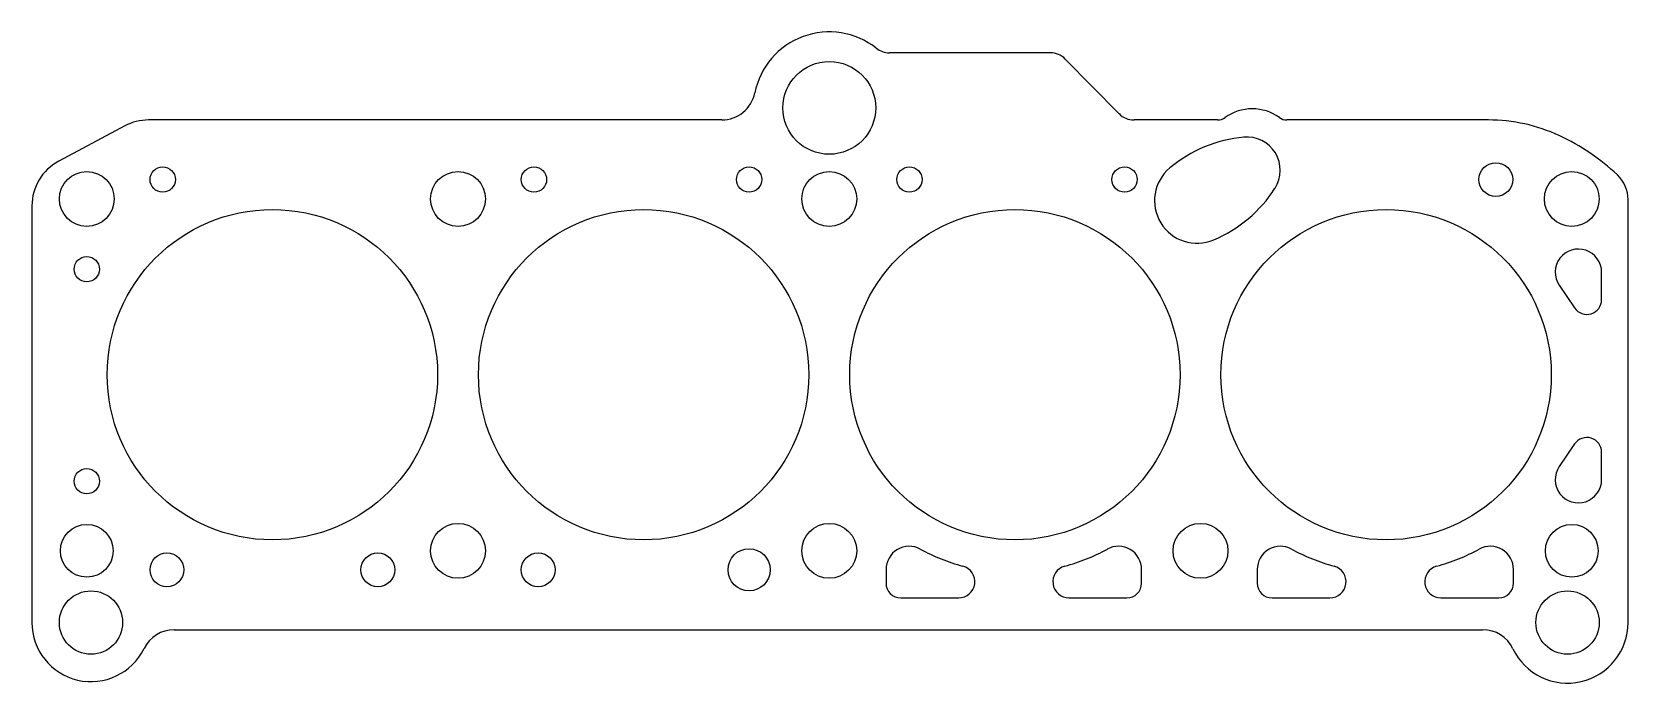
# Model space of a CAD drawing. Header units: millimetres. Extents: x 0 to 378, y 0 to 154.
import ezdxf

# ---------------------------------------------------------------- set-up
doc = ezdxf.new("R2010")
doc.units = ezdxf.units.MM

msp = doc.modelspace()

# ---------------------------------------------------------------- linework, layer by layer
at = {"color": 7, "linetype": 'Continuous', "lineweight": 25}
for p, q in [((241.39, 149.06), (203.25, 149.06)), ((257.68, 134.62), (244.95, 147.56)), ((163.51, 133.13), (27.65, 133.13)), ((281.06, 133.13), (261.25, 133.13)), ((345.23, 133.13), (297.46, 133.13)), ((21.99, 131.71), (6.34, 123.34)), ((378.35, 14), (378.35, 114.27)), ((0, 112.76), (0, 14)), ((372.08, 90.54), (372.08, 97.04)), ((362.03, 93.95), (365.68, 88.57)), ((365.68, 56.33), (362.03, 50.95)), ((372.08, 47.86), (372.08, 54.36)), ((202.45, 26.57), (202.45, 23.34)), ((263.04, 23.34), (263.04, 26.57)), ((290.45, 26.57), (290.45, 23.34)), ((351.19, 23.34), (351.19, 26.57)), ((205.95, 19.84), (219.68, 19.84)), ((245.82, 19.84), (259.54, 19.84)), ((293.95, 19.84), (307.68, 19.84)), ((333.97, 19.84), (347.69, 19.84)), ((33.75, 12.31), (343.86, 12.31))]:
    msp.add_line(p, q, dxfattribs=at)
for centre, radius in [((189, 136), 11), ((31, 119), 3), ((119, 119), 3), ((170, 119), 3), ((208, 119), 3), ((259, 119), 3), ((347, 119), 4), ((13, 114.4), 6.5), ((101, 114.4), 6.5), ((189, 114.4), 6.5), ((365, 114.4), 6.5), ((57, 72.75), 39.15), ((145, 72.75), 39.15), ((233, 72.75), 39.15), ((321, 72.75), 39.15), ((13, 97.75), 3), ((13, 47.5), 3), ((13, 31), 6.25), ((101, 31), 6.5), ((189, 31), 6.5), ((277, 31), 6.5), ((365, 31), 6.25), ((32, 26.5), 4), ((82, 26.5), 4), ((120, 26.5), 4), ((170, 26.5), 5), ((14, 14), 7.5), ((364, 14), 7.5)]:
    msp.add_circle(centre, radius, dxfattribs=at)
for centre, radius, start, end in [((189, 136), 18, 51.7296, 168.628), ((203.25, 154.06), 5, 231.7296, 270), ((241.39, 144.06), 5, 44.5284, 90), ((163.51, 141.13), 8, 270, 348.628), ((27.65, 121.13), 12, 90, 118.134), ((261.25, 138.13), 5, 224.5284, 270), ((281.06, 136.13), 3, 270, 305.8596), ((289.26, 124.78), 11, 54.1404, 125.8596), ((297.46, 136.13), 3, 234.1404, 270), ((345.23, 93.13), 40, 65.1289, 90), ((290.26, 97.21), 32, 95.3708, 129.9274), ((288, 121.2), 7.9, 327.4097, 95.3708), ((340.18, 82.24), 52, 46.7181, 65.1289), ((12, 112.76), 12, 118.134, 180), ((276.2, 114), 10.1, 129.9274, 292.8531), ((370.35, 114.27), 8, 0, 46.7181), ((267.69, 134.18), 32, 292.8531, 327.4097), ((366.58, 97.04), 5.5, 0, 214.2051), ((368.58, 90.54), 3.5, 214.2051, 0), ((368.58, 54.36), 3.5, 0, 145.7949), ((366.58, 47.86), 5.5, 145.7949, 0), ((207.95, 26.57), 5.5, 61.4455, 180), ((233, 72.6), 46.9, 241.4455, 254.7736), ((232.5, 72.6), 46.9, 285.2264, 298.5545), ((257.54, 26.57), 5.5, 0, 118.5545), ((295.95, 26.57), 5.5, 61.4455, 180), ((321, 72.6), 46.9, 241.4455, 254.7736), ((320.65, 72.6), 46.9, 285.2264, 298.5545), ((345.69, 26.57), 5.5, 0, 118.5545), ((219.68, 23.66), 3.82, 270, 74.7736), ((245.82, 23.66), 3.82, 105.2264, 270), ((307.68, 23.66), 3.82, 270, 74.7736), ((333.97, 23.66), 3.82, 105.2264, 270), ((205.95, 23.34), 3.5, 180, 270), ((259.54, 23.34), 3.5, 270, 0), ((293.95, 23.34), 3.5, 180, 270), ((347.69, 23.34), 3.5, 270, 360), ((14, 14), 14, 180, 333.8636), ((33.75, 4.31), 8, 90, 153.8636), ((343.86, 4.31), 8, 25.6994, 90), ((364, 14), 14.35, 205.6994, 0)]:
    msp.add_arc(centre, radius, start, end, dxfattribs=at)

doc.saveas('drawing.dxf')
